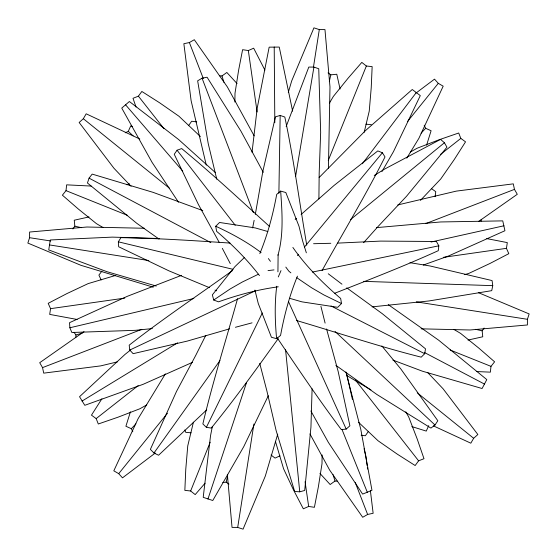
<?xml version="1.0" encoding="UTF-8"?>
<svg xmlns="http://www.w3.org/2000/svg" width="557" height="557" viewBox="0 0 557 557"><rect width="100%" height="100%" fill="white"/><g stroke="black" fill="none" stroke-linecap="round" stroke-linejoin="round"><path stroke-width="0.84" d="M153.231 287.175L80.862 265.292L27.85 243.068L29.591 237.7L29.605 232.032L86.941 227.012L144.493 228.273M478.526 292.697L529.15 313.932L527.409 319.3L527.395 324.968L470.059 329.988L421.113 328.832M234.887 102.042L234.991 93.353L238.605 70.286L242.601 49.691L248.338 50.555L253.672 48.194L264.902 70.085M277.929 271.837L278.117 254.758M318.896 198.94L319.182 173.234L320.658 132.329L318.75 68.748L313.925 67.077L308.801 67.07L286.166 126.523M322.113 454.958L322.009 463.647L318.395 486.714L314.399 507.309L308.662 506.445L303.328 508.806L293.574 490.063L283.604 468.841L275.409 441.311M328.428 168.576L329.988 86.941L324.968 29.605L319.3 29.591L313.932 27.85L291.708 80.862L288.296 92.385M278.89 193.272L280.171 115.438L275.437 116.859L262.897 171.124L255.315 214.396M312.094 388.828L310.945 427.17L304.693 490.473L299.743 491.817L294.653 491.469L276.14 430.61L266.838 390.749L259.736 363.387M75.752 337.542L75.954 335.008L73.97 332.237M481.109 221.15L481.248 219.458M103.129 227.597L96.396 223.608L78.238 208.945L62.398 195.187L66.011 190.647L66.638 184.847L91.202 186.066M453.871 329.403L460.604 333.392L478.762 348.055L494.602 361.813L490.989 366.353L490.362 372.153L476.855 371.561M337.688 243.117L380.716 241.097L436.409 241.494L438.825 245.811L438.268 250.685C404.257 266.072 369.549 279.579 334.827 293.212M435.108 196.698L435.755 191.664L431.355 188.558M159.358 238.521L112.333 237.122L50.304 239.963L48.738 249.926L106.909 271.677L156.239 286.047M252.036 152.242L257.209 108.093L269.163 47.157L279.252 47.073L292.634 111.191M115.689 275.409L88.159 283.604L66.937 293.574L48.194 303.328L50.555 308.662L49.691 314.399L77.124 319.467M464.67 274.636L468.841 273.396L490.063 263.426L508.806 253.672L506.445 248.338L507.309 242.601L486.714 238.605M277.72 434.154L265.292 476.138L243.068 529.15L237.7 527.409L253.908 424.023M319.3 29.591L313.494 66.861M276.738 286.249C274.51 303.635 275.012 321.257 276.599 338.677L271.44 337.277L258.274 303.537L254.925 290.072M295.579 176.492L313.925 67.077M296.519 320.512C338.099 332.766 379.15 346.579 421.203 357.162L424.692 353.709L425.506 348.828L382.29 313.695L346.76 287.851M212.37 426.46L210.539 435.678L203.208 497.338L212.781 500.513L243.743 446.679L268.314 395.707M252.627 227.917L254.138 220.314M409.973 262.688L430.157 266.002L492.082 280.575L492.75 285.657L491.734 290.657L428.96 300.954L372.062 306.872M228.955 484.082L226.163 482.16L227.681 475.671M329.319 81.329L330.837 74.84L328.045 72.918M193.411 422.185L187.751 445.885L185.773 469.259L184.847 490.362L190.647 490.989L195.187 494.602L205.087 483.198M364.194 132.274L369.249 111.115L371.227 87.741L372.153 66.638L366.353 66.011L361.813 62.398L348.055 78.238L333.392 96.396L329.403 103.129M237.554 298.663C225.961 340.431 212.795 381.691 202.866 423.912L206.375 427.344L211.27 428.075C234.796 399.167 256.485 368.964 278.173 338.684M130.429 411.825L125.903 426.251L131.348 428.709L132.803 431.772M426.571 145.175L431.097 130.749L425.652 128.291L424.197 125.228M246.626 382.311L207.956 499.037M202.797 210.588L153.112 192.36L92.177 174.104L89.071 178.149L87.449 183.009L136.709 223.253L158.968 239.016M190.647 490.989L210.212 442.188M366.353 66.011L328.261 160.479M277.964 255.217C283.805 234.532 282.141 212.349 280.665 191.114L285.825 192.513L298.991 226.253L302.757 241.404L306.35 252.829M278.284 276.947L280.993 270.618M259.827 253.637C267.639 234.608 272.993 214.598 276.704 194.379L280.665 191.114M297.438 276.154C289.626 295.182 284.272 315.192 280.568 335.411L276.599 338.677M125.228 132.803L128.291 131.348L130.749 125.903L132.357 126.411M428.709 425.652L426.251 431.097L411.825 426.571M262.347 312.923L206.375 427.344M392.887 360.094L422.471 371.22L482.104 388.521L486.797 379.596L438.742 340.257L388.264 304.63M205.777 335.37L195.792 355.275L176.534 391.39L150.376 449.381L153.976 452.994L158.578 455.243L206.724 409.861M322.037 270.611C343.056 232.708 365.496 195.66 385.005 156.928L382.387 152.771L377.806 150.912L334.096 185.425L301.114 214.459M381.949 171.577L393.486 151.608L420.298 95.602L412.257 89.51L365.601 130.498L319.119 177.516M131.083 186.303L113.941 168.242L79.15 122.491L83.341 118.711L86.182 113.809L139.814 139.027M427.692 372.57L443.059 388.758L477.85 434.509L473.659 438.289L470.818 443.191L433.45 425.882M165.366 373.879L138.129 418.648L113.809 470.818L118.711 473.659L122.491 477.85L155.271 453.029M406.784 158.139L418.871 138.352L443.191 86.182L438.289 83.341L434.509 79.15L416.065 93.012M209.488 287.677L168.91 270.834L118.683 246.765L118.335 241.829L120.918 237.651C157.373 238.25 193.683 240.575 230.034 243.082M101.91 398.763L91.466 415.153L96.173 418.599L98.297 423.995L118.133 417.151L139.911 408.754L146.728 404.925M335.871 365.336L376.915 394.502L430.937 428.096L434.989 425.005L437.83 420.744L400.845 368.992L381.872 345.967M72.918 228.955L74.84 226.163L74.248 220.224L89.002 216.924M467.998 340.076L482.752 336.776L482.16 330.837L484.082 328.045M269.254 226.205C240.318 200.012 211.841 173.394 181.686 148.573L177.063 150.223L174.25 154.289L198.396 204.475L219.138 242.225M188.558 125.645L191.664 121.245L196.698 121.892M368.442 431.355L365.336 435.755L361.145 435.212M219.938 360.581L153.976 452.994M136.012 107.021L133.005 98.297L138.401 96.173L141.847 91.466L159.664 102.822L178.915 116.211L200.402 136.556M405.774 411.783L408.754 417.089L417.151 438.867L423.995 458.703L418.599 460.827L415.153 465.534L397.336 454.178L378.085 440.789L358.499 422.241M362.37 163.751L416.351 92.462M101.973 271.043L98.895 275.074L101.158 279.962M118.711 473.659L167.497 413.19M438.289 83.341L407.536 121.503M297.466 255.586L298.552 254.264M304.505 247.002L382.387 152.771M363.589 242.692L378.447 226.093L406.499 196.294L446.944 147.194L444.416 142.759L440.566 139.382L384.379 169.203L374.241 175.504M131.348 428.709L135.901 423.849M421.099 133.151L425.652 128.291M420.444 200.402L440.789 178.915L454.178 159.664L465.534 141.847L460.827 138.401L458.703 133.005L438.867 139.849L417.089 148.246L410.272 152.075M259.478 275.555C246.911 259.27 232.255 244.627 216.596 231.308L215.754 226.239L219.549 222.473L255.35 227.945L267.854 231.538M292.878 247.447C306.253 266.629 322.969 283.297 340.668 298.482L341.511 303.551L337.716 307.318L301.915 301.845L289.417 298.253M244.356 257.557L234.991 266.587L212.356 294.855L213.721 300.028L218.532 301.831C237.895 294.925 257.905 289.556 278.291 286.813M215.462 172.649L178.532 139.466L129.384 101.513L121.746 108.1L152.04 162.31L178.512 202.254M277.254 337.925C298.134 368.838 318.889 399.766 341.323 429.6L346.203 429.078L349.887 425.778L338.127 371.338L326.555 328.957M295.182 219.444L296.498 218.337M350.506 219.59L444.416 142.759M130.359 350.165L125.005 354.419L79.533 396.702L84.782 405.315L143.219 384.281L192.527 362.322M96.173 418.599L138.199 385.583M460.827 138.401L440.531 154.414M219.458 75.752L221.992 75.954L226.845 72.473L237.073 83.599M232.464 270.618C197.965 295.412 162.658 318.966 129.189 345.173L129.781 350.047L133.137 353.674L187.389 341.058L229.588 328.832M337.542 481.248L335.008 481.046L330.155 484.527L319.927 473.401M84.023 331.652L39.714 362.704L42.541 367.62L43.718 373.141L100.733 365.879L117.43 361.869M478.644 221.428L517.286 194.296L514.459 189.38L513.282 183.859L456.267 191.121L397.754 204.948M213.721 300.028L230.09 289.006L242.288 282.03L258.385 274.232M177.551 342.847L82.06 401.068M263.301 172.329L240.896 131.097L207.072 77.221L202.073 78.217L197.644 80.807L208.207 143.532L216.757 179.18M206.278 165.123L191.121 100.733L183.859 43.718L189.38 42.541L194.296 39.714L227.312 86.864L254.152 135.831M370.356 490.376L373.141 513.282L367.62 514.459L362.704 517.286L329.688 470.136L309.964 433.938M255.022 290.97L129.781 350.047M279.962 455.842L275.074 458.105L271.043 455.027M310.89 410.975L328.331 442.335L362.621 494.101L371.972 490.327L360.769 429.245L345.925 371.951M127.01 184.75L129.356 183.775M181.568 275.325L127.414 296.275L69.541 322.677L69.869 327.767L71.846 332.494L135.428 330.322L152.381 328.574M42.541 367.62L141.798 329.347M514.459 189.38L425.743 223.601M423.334 265.021L448.274 256.095L504.941 230.723L502.748 220.878L440.657 221.958L376.525 227.625M75.954 335.008L82.332 333.072M252.056 322.844L235.416 327.286M193.857 298.482L69.869 327.767M431.055 242.023L503.96 225.78M312.435 272.074L438.825 245.811M50.555 308.662L124.782 298.099M506.445 248.338L443.309 257.348M268.021 270.618L274.002 269.901M330.837 74.84L336.776 74.248L340.076 89.002M222.772 482.494L226.163 482.16M313.577 243.715L330.795 243.284M237.7 527.409L232.032 527.395L227.36 474.355M363.693 281.355L492.75 285.657M365.907 124.183L371.268 124.671M191.093 432.817L185.732 432.329L184.75 429.99M29.591 237.7L50.659 240.972M527.409 319.3L416.309 301.866M49.406 244.92L148.872 260.558M74.84 226.163L81.329 227.681M475.671 329.319L482.16 330.837M233.07 269.337L118.335 241.829M280.171 115.438L284.815 117.047C293.804 159.476 299.464 202.421 306.754 245.15M66.011 190.647L127.588 215.385M490.989 366.353L450.167 350.019M215.002 290.113L216.582 290.81M215.754 226.239C231.635 233.578 247.141 241.954 261.087 252.579M341.511 303.551L323.791 294.883L311.642 287.809L296.839 277.762M330.983 305.953L424.692 353.709M424.58 352.581L484.548 384.114M210.838 242.636L89.071 178.149M346.517 375.383L370.92 389.879M328.254 273.766L341.963 284.188M83.341 118.711L169.488 188.266M473.659 438.289L417.242 392.782M290.879 272.86L288.895 271.224L285.804 267.088M335.029 331.443L434.989 425.005M128.291 131.348L133.151 135.901M125.492 104.716L182.752 171.131M138.401 96.173L163.995 128.688M418.599 460.827L355.296 379.923M235.214 225.244L177.063 150.223M268.377 258.566L270.437 261.324M230.285 263.607L222.313 248.345M288.387 301.372L346.203 429.078M341.998 429.482L367.335 492.318M189.38 42.541L203.298 78.53M367.62 514.459L355.262 482.529M253.386 212.607L202.073 78.217M221.992 75.954L223.928 82.332M333.072 474.668L335.008 481.046M320.923 306.392L325.107 323.102M364.076 448.754L365.879 456.267L367.126 465.652M346.377 372.577L352.428 399.432M248.338 50.555L257.111 111.985M308.662 506.445L305.069 481.721M367.355 467.358L367.578 469.071M285.546 349.538L299.743 491.817M274.211 46.997L274.817 122.554"/></g></svg>
